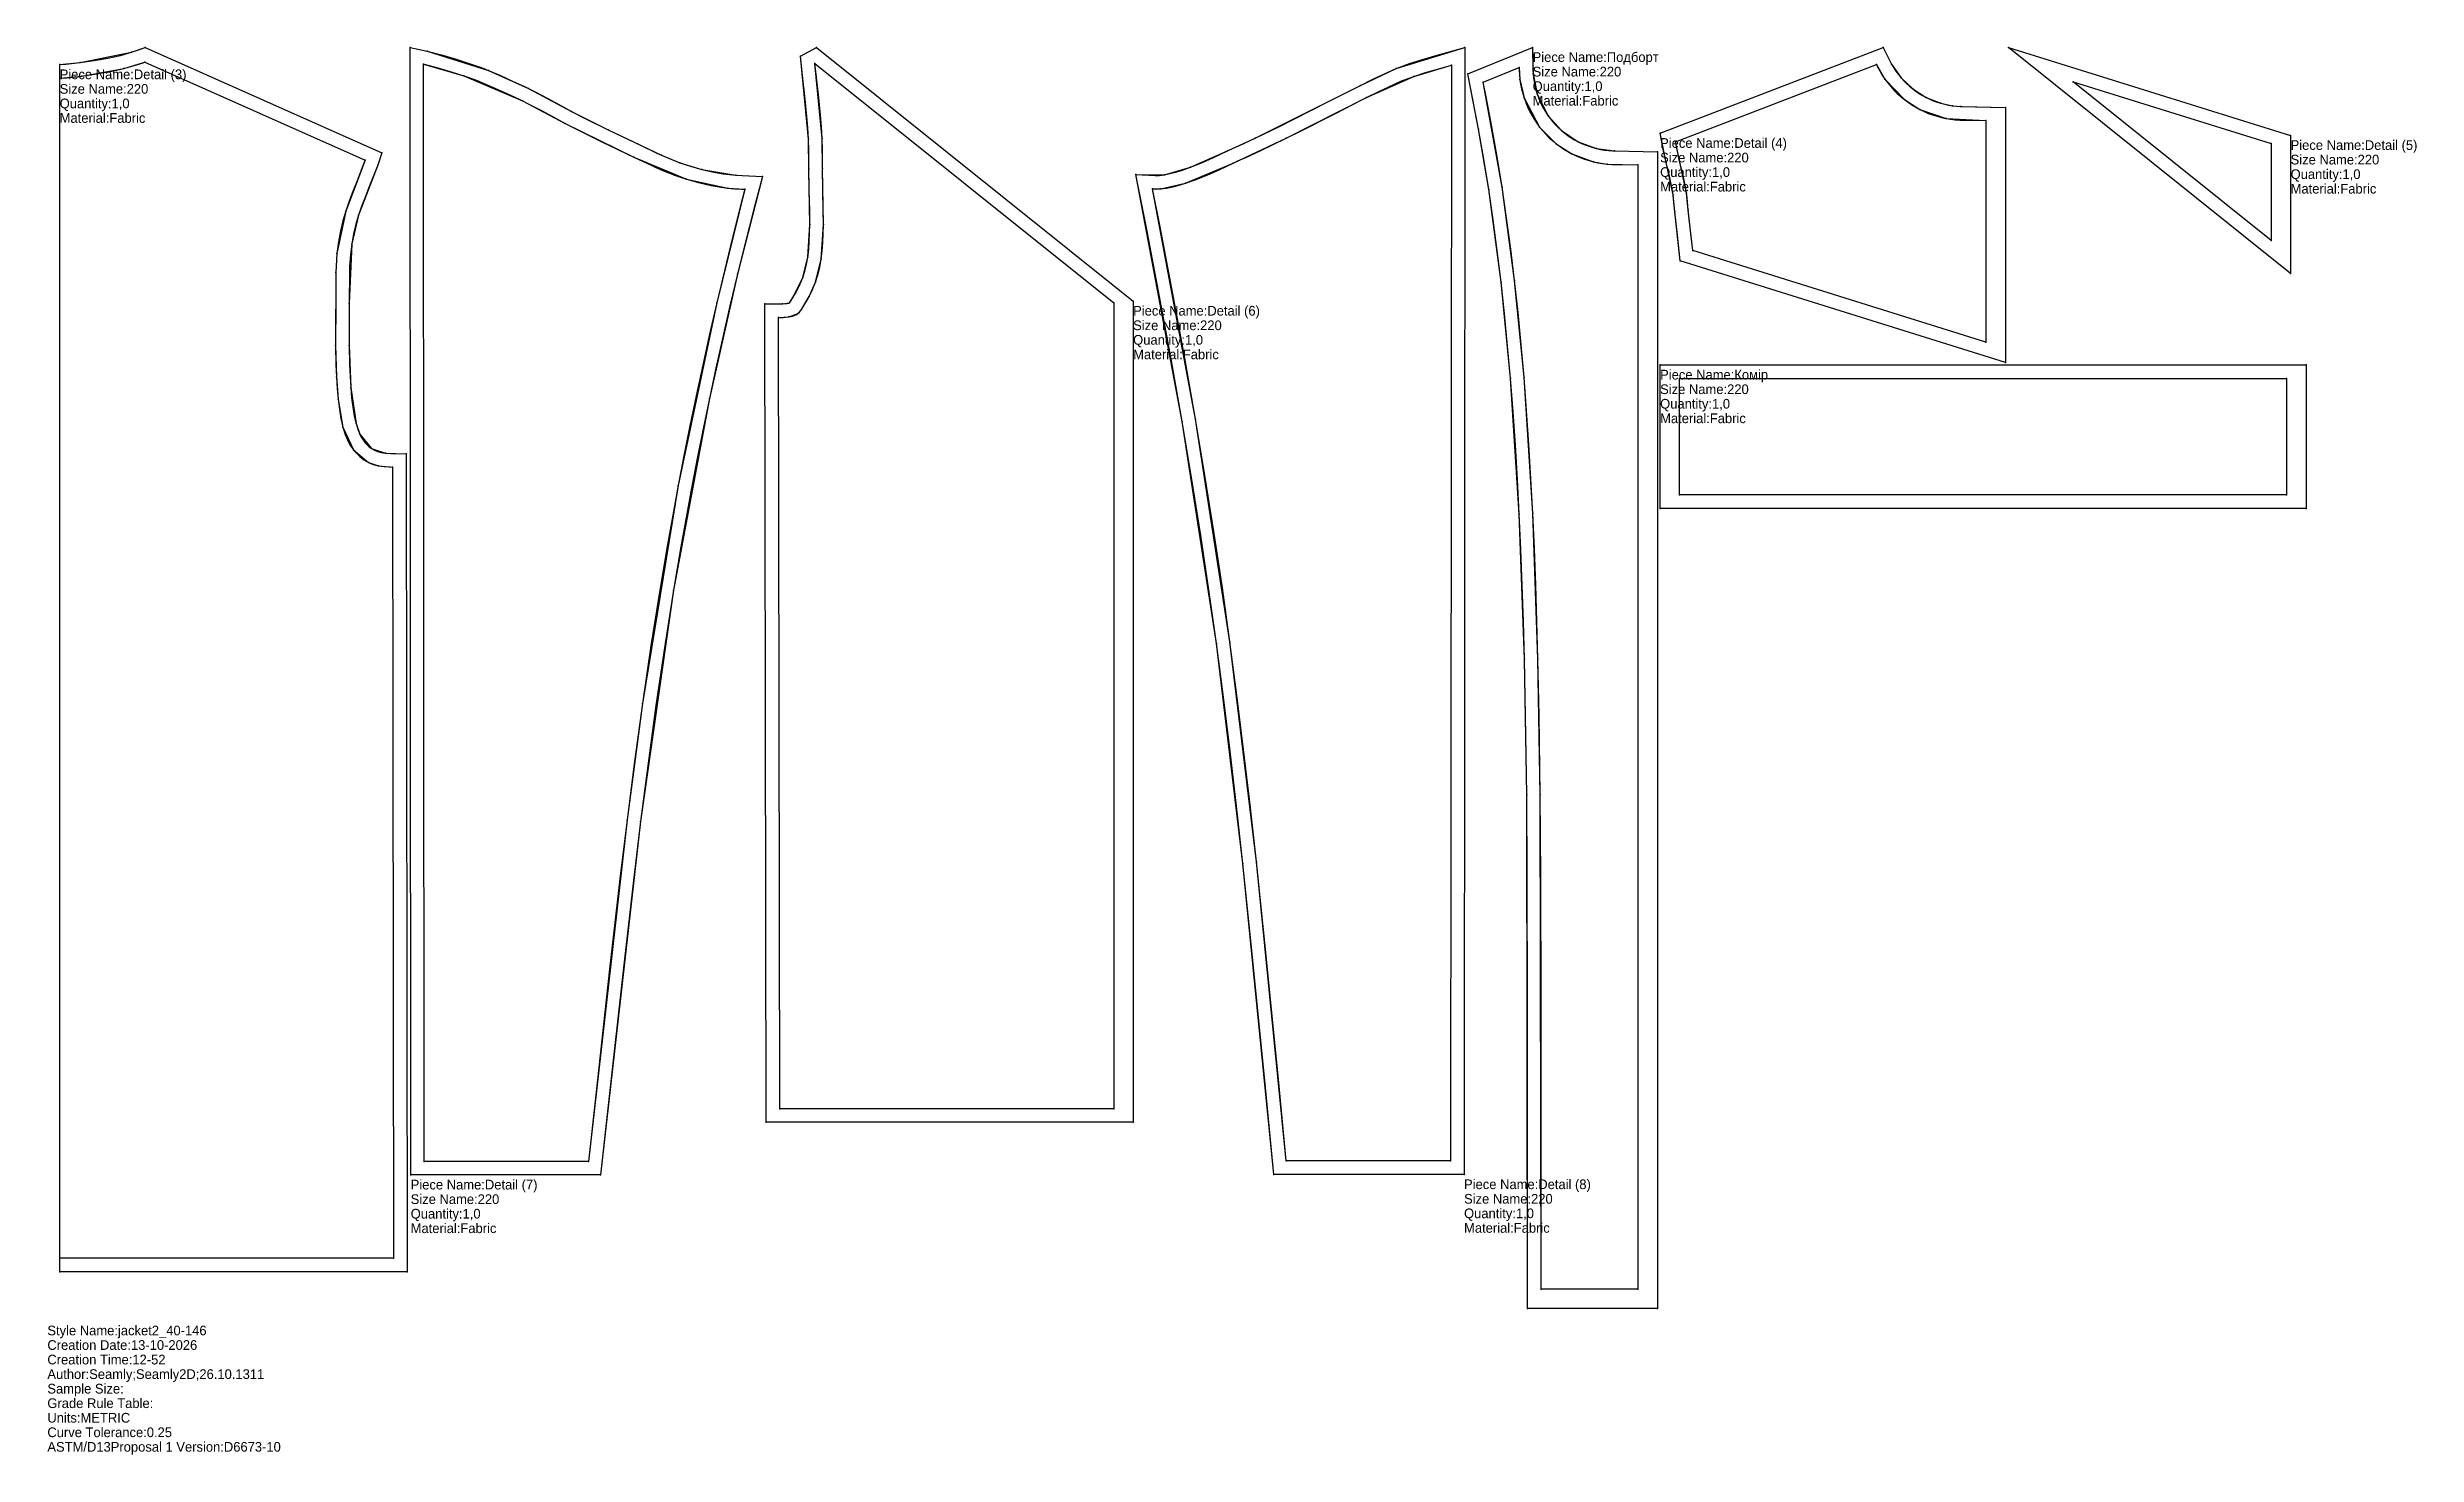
# Model space of a CAD drawing. Extents: x 0 to 1222, y -69 to 657.
import ezdxf

# ---------------------------------------------------------------- set-up
doc = ezdxf.new("R2010")
doc.units = 0
for name, color, linetype in [('1', 7, 'CONTINUOUS'), ('14', 7, 'CONTINUOUS'), ('2', 7, 'CONTINUOUS'), ('3', 7, 'CONTINUOUS'), ('84', 7, 'CONTINUOUS'), ('87', 7, 'CONTINUOUS')]:
    doc.layers.add(name, color=color, linetype=linetype)

# ---------------------------------------------------------------- blocks, each defined once
blk = doc.blocks.new('piece-1_s220_M')
at = {"layer": '1'}
blk.add_lwpolyline([(766.09, 656.7), (766.29, 643.14), (768.35, 632.83), (773.99, 621.61), (781.04, 613.81), (789.54, 608.08), (799.11, 604.53), (808.33, 603.35), (830.42, 602.91), (830.42, 6.37), (763.42, 6.37), (763.02, 271.22), (761.84, 341.22), (759.19, 415.97), (754.68, 485.88), (749.81, 535.63), (743.42, 583.48), (738.22, 614.51), (732.63, 643.1)], close=True, dxfattribs=at)
at = {"layer": '14'}
blk.add_lwpolyline([(759.17, 646.33), (759.55, 640.16), (761.7, 630.63), (769.72, 615.61), (778.31, 606.99), (786.34, 601.85), (797.47, 597.72), (804.55, 596.55), (820.42, 596.1), (820.42, 16.37), (770.42, 16.37), (770.02, 271.29), (768.84, 341.39), (766.18, 416.31), (761.66, 486.45), (756.76, 536.42), (750.34, 584.54), (740.65, 638.8)], close=True, dxfattribs=at)
at = {"layer": '2'}
for p in [(766.09, 656.7), (732.63, 643.1), (740.65, 638.8), (759.17, 646.33), (830.42, 602.91), (820.42, 596.1), (770.42, 16.37), (820.42, 16.37), (763.42, 6.37), (830.42, 6.37)]:
    blk.add_point(p, dxfattribs=at)
at = {"layer": '3'}
for p in [(759.55, 640.16), (766.29, 643.14), (761.7, 630.63), (768.35, 632.83), (738.22, 614.51), (769.72, 615.61), (773.99, 621.61), (781.04, 613.81), (778.31, 606.99), (786.34, 601.85), (789.54, 608.08), (799.11, 604.53), (808.33, 603.35), (797.47, 597.72), (804.55, 596.55), (743.42, 583.48), (750.34, 584.54), (749.81, 535.63), (756.76, 536.42), (754.68, 485.88), (761.66, 486.45), (759.19, 415.97), (766.18, 416.31), (761.84, 341.22), (768.84, 341.39), (763.02, 271.22), (770.02, 271.29)]:
    blk.add_point(p, dxfattribs=at)
at = {"layer": '84'}
blk.add_lwpolyline([(766.09, 656.7), (766.18, 645.29), (766.29, 643.14), (766.5, 641.03), (766.81, 638.94), (767.22, 636.87), (767.74, 634.83), (768.35, 632.83), (769.05, 630.85), (769.86, 628.91), (770.75, 627.01), (771.74, 625.16), (772.82, 623.36), (773.99, 621.61), (775.25, 619.91), (776.59, 618.27), (778.04, 616.67), (778.77, 615.93), (779.49, 615.22), (781.04, 613.81), (782.63, 612.5), (784.29, 611.26), (785.99, 610.12), (787.74, 609.05), (789.54, 608.08), (791.38, 607.19), (793.26, 606.39), (795.18, 605.68), (797.13, 605.05), (799.11, 604.53), (801.11, 604.1), (803.15, 603.76), (805.2, 603.52), (807.29, 603.38), (808.33, 603.35), (830.42, 602.91), (830.42, 6.37), (763.42, 6.37), (763.43, 67.43), (763.51, 162.72), (763.34, 229.02), (763.02, 271.22), (762.46, 311.81), (761.84, 341.22), (761.33, 360.41), (760.71, 379.25), (760.01, 397.77), (759.19, 415.97), (758.25, 433.87), (757.2, 451.48), (756.01, 468.81), (754.68, 485.88), (753.21, 502.69), (751.59, 519.27), (749.81, 535.63), (747.85, 551.77), (745.73, 567.72), (743.42, 583.48), (740.92, 599.07), (738.22, 614.51), (735.32, 629.81), (732.63, 643.1)], close=True, dxfattribs=at)
at = {"layer": '87'}
blk.add_lwpolyline([(759.17, 646.33), (759.18, 645.09), (759.31, 642.62), (759.55, 640.16), (759.91, 637.74), (760.39, 635.33), (760.99, 632.96), (761.7, 630.63), (762.52, 628.33), (763.46, 626.08), (764.5, 623.87), (765.65, 621.72), (766.9, 619.62), (768.26, 617.58), (769.72, 615.61), (771.28, 613.7), (772.94, 611.87), (773.82, 610.98), (774.68, 610.13), (776.46, 608.51), (778.31, 606.99), (780.23, 605.55), (782.21, 604.22), (784.25, 602.98), (786.34, 601.85), (788.48, 600.81), (790.67, 599.88), (792.9, 599.05), (795.17, 598.33), (797.47, 597.72), (799.8, 597.22), (802.16, 596.83), (804.55, 596.55), (806.96, 596.38), (808.16, 596.35), (820.42, 596.1), (820.42, 16.37), (770.42, 16.37), (770.43, 67.43), (770.51, 162.72), (770.34, 229.06), (770.02, 271.29), (769.46, 311.94), (768.84, 341.39), (768.32, 360.62), (767.71, 379.5), (767, 398.06), (766.18, 416.31), (765.24, 434.26), (764.18, 451.93), (762.99, 469.32), (761.66, 486.45), (760.18, 503.34), (758.55, 519.99), (756.76, 536.42), (754.8, 552.65), (752.66, 568.69), (750.34, 584.54), (747.82, 600.23), (745.11, 615.76), (742.19, 631.16), (740.65, 638.8)], close=True, dxfattribs=at)
at = {"layer": '1'}
for s, p in [('Piece Name:Подборт', (766.09, 649.2)), ('Size Name:220', (766.09, 641.7)), ('Quantity:1,0', (766.09, 634.2)), ('Material:Fabric', (766.09, 626.7))]:
    blk.add_text(s, height=5, dxfattribs=at).set_placement(p)
blk = doc.blocks.new('piece-2_s220_M')
at = {"layer": '1'}
blk.add_lwpolyline([(831.85, 492.92), (1164.99, 492.92), (1164.99, 418.92), (831.85, 418.92)], close=True, dxfattribs=at)
at = {"layer": '14'}
blk.add_lwpolyline([(841.85, 485.92), (1155, 485.92), (1155, 425.92), (841.85, 425.92)], close=True, dxfattribs=at)
at = {"layer": '2'}
for p in [(831.85, 492.92), (1164.99, 492.92), (841.85, 485.92), (1155, 485.92), (831.85, 418.92), (841.85, 425.92), (1155, 425.92), (1164.99, 418.92)]:
    blk.add_point(p, dxfattribs=at)
at = {"layer": '84'}
blk.add_lwpolyline([(831.85, 492.92), (1164.99, 492.92), (1164.99, 418.92), (831.85, 418.92)], close=True, dxfattribs=at)
at = {"layer": '87'}
blk.add_lwpolyline([(841.85, 485.92), (1155, 485.92), (1155, 425.92), (841.85, 425.92)], close=True, dxfattribs=at)
at = {"layer": '1'}
for s, p in [('Piece Name:Комір', (831.85, 485.42)), ('Size Name:220', (831.85, 477.92)), ('Quantity:1,0', (831.85, 470.42)), ('Material:Fabric', (831.85, 462.92))]:
    blk.add_text(s, height=5, dxfattribs=at).set_placement(p)
blk = doc.blocks.new('piece_Detail_s220_M')
at = {"layer": '1'}
blk.add_lwpolyline([(6.35, 647.8), (16.87, 648.86), (43.42, 654.16), (50.44, 656.7), (172.5, 602.33), (170.43, 595.98), (160.54, 570.13), (157.02, 555.34), (155.73, 524.6), (155.68, 502.97), (156.45, 481.32), (159.21, 462.76), (161.15, 457.24), (167.25, 449.77), (174.44, 447.5), (184.99, 447.04), (185.62, 25.26), (6.35, 25.26)], close=True, dxfattribs=at)
at = {"layer": '14'}
blk.add_lwpolyline([(6.35, 640.78), (17.75, 641.91), (39.37, 645.8), (50.24, 649.12), (163.89, 598.5), (153.87, 572.24), (149.35, 550.4), (148.87, 540.53), (148.68, 502.91), (149.11, 486.72), (149.96, 475.24), (152.46, 460.92), (157.83, 449.24), (165.65, 442.61), (170.8, 440.95), (178, 440.28), (178.61, 32.26), (6.35, 32.26)], close=True, dxfattribs=at)
at = {"layer": '2'}
for p in [(6.35, 647.8), (50.24, 649.12), (50.44, 656.7), (6.35, 640.78), (172.5, 602.33), (163.89, 598.5), (178, 440.28), (184.99, 447.04), (6.35, 32.26), (6.35, 25.26), (178.61, 32.26), (185.62, 25.26)]:
    blk.add_point(p, dxfattribs=at)
at = {"layer": '3'}
for p in [(16.87, 648.86), (43.42, 654.16), (17.75, 641.91), (39.37, 645.8), (170.43, 595.98), (153.87, 572.24), (160.54, 570.13), (149.35, 550.4), (157.02, 555.34), (148.87, 540.53), (155.73, 524.6), (148.68, 502.91), (155.68, 502.97), (149.11, 486.72), (156.45, 481.32), (149.96, 475.24), (152.46, 460.92), (159.21, 462.76), (161.15, 457.24), (157.83, 449.24), (165.65, 442.61), (167.25, 449.77), (170.8, 440.95), (174.44, 447.5)]:
    blk.add_point(p, dxfattribs=at)
at = {"layer": '84'}
blk.add_lwpolyline([(6.35, 647.8), (9.46, 648.05), (16.87, 648.86), (24.19, 649.9), (31.21, 651.16), (37.7, 652.59), (43.42, 654.16), (47.04, 655.38), (50.44, 656.7), (172.5, 602.33), (170.43, 595.98), (168.78, 591.62), (166.24, 585.31), (163.67, 578.92), (162.05, 574.6), (160.54, 570.13), (159.17, 565.47), (157.99, 560.56), (157.02, 555.34), (156.32, 549.74), (155.92, 543.67), (155.87, 540.44), (155.73, 524.6), (155.68, 502.97), (155.87, 493.18), (156.1, 487.06), (156.45, 481.32), (156.92, 475.99), (157.54, 471.1), (158.3, 466.67), (159.21, 462.76), (160.28, 459.37), (161.15, 457.24), (161.75, 456.03), (162.37, 454.94), (163.02, 453.97), (163.31, 453.6), (164.12, 452.6), (165.77, 450.93), (167.25, 449.77), (168.71, 448.93), (170.29, 448.3), (172.16, 447.83), (174.44, 447.5), (177.24, 447.31), (184.99, 447.04), (185.62, 25.26), (6.35, 25.26)], close=True, dxfattribs=at)
at = {"layer": '87'}
blk.add_lwpolyline([(6.35, 640.78), (10.12, 641.08), (17.75, 641.91), (25.3, 642.99), (32.58, 644.3), (39.37, 645.8), (45.47, 647.46), (49.42, 648.8), (50.24, 649.12), (163.89, 598.5), (163.82, 598.3), (162.26, 594.17), (159.74, 587.92), (157.15, 581.45), (155.46, 576.95), (153.87, 572.24), (152.41, 567.28), (151.14, 562.02), (150.1, 556.41), (149.35, 550.4), (148.93, 543.95), (148.87, 540.53), (148.73, 524.64), (148.68, 502.91), (148.87, 492.97), (149.11, 486.72), (149.47, 480.8), (149.96, 475.24), (150.61, 470.06), (151.44, 465.28), (152.46, 460.92), (153.69, 456.99), (154.77, 454.36), (155.56, 452.74), (156.42, 451.25), (157.34, 449.87), (157.83, 449.24), (158.91, 447.92), (161.09, 445.71), (163.32, 443.95), (165.65, 442.61), (168.13, 441.63), (170.8, 440.95), (173.7, 440.53), (176.89, 440.32), (178, 440.28), (178.61, 32.26), (6.35, 32.26)], close=True, dxfattribs=at)
at = {"layer": '1'}
for s, p in [('Size Name:220', (6.35, 632.8)), ('Piece Name:Detail (3)', (6.35, 640.3)), ('Quantity:1,0', (6.35, 625.3)), ('Material:Fabric', (6.35, 617.8))]:
    blk.add_text(s, height=5, dxfattribs=at).set_placement(p)
blk = doc.blocks.new('piece_Detail_s220-4_M')
at = {"layer": '1'}
blk.add_lwpolyline([(831.85, 612.39), (946.95, 656.7), (951.25, 647.98), (956.1, 641.08), (962.14, 635.31), (969.05, 630.89), (976.64, 627.87), (982.65, 626.57), (986.8, 626.19), (1009.93, 625.72), (1009.93, 494.28), (842.17, 546.57), (839.42, 571.98), (838.53, 580.63), (834.91, 597.29)], close=True, dxfattribs=at)
at = {"layer": '14'}
blk.add_lwpolyline([(839.83, 607.96), (943.45, 647.85), (947.77, 640.39), (957.82, 629.8), (965.85, 624.66), (979.31, 620.03), (999.93, 618.92), (999.93, 504.73), (848.65, 551.88), (846.38, 572.73), (845.47, 581.55)], close=True, dxfattribs=at)
at = {"layer": '2'}
for p in [(943.45, 647.85), (946.95, 656.7), (1009.93, 625.72), (831.85, 612.39), (999.93, 618.92), (839.83, 607.96), (848.65, 551.88), (842.17, 546.57), (999.93, 504.73), (1009.93, 494.28)]:
    blk.add_point(p, dxfattribs=at)
at = {"layer": '3'}
for p in [(951.25, 647.98), (947.77, 640.39), (956.1, 641.08), (957.82, 629.8), (962.14, 635.31), (965.85, 624.66), (969.05, 630.89), (976.64, 627.87), (982.65, 626.57), (986.8, 626.19), (979.31, 620.03), (834.91, 597.29), (838.53, 580.63), (845.47, 581.55), (839.42, 571.98), (846.38, 572.73)]:
    blk.add_point(p, dxfattribs=at)
at = {"layer": '84'}
blk.add_lwpolyline([(831.85, 612.39), (946.95, 656.7), (950.25, 649.85), (951.25, 647.98), (952.33, 646.17), (953.5, 644.42), (954.75, 642.72), (956.1, 641.08), (957.55, 639.48), (958.28, 638.74), (959, 638.03), (960.55, 636.62), (962.14, 635.31), (963.8, 634.08), (965.5, 632.93), (967.25, 631.87), (969.05, 630.89), (970.89, 630), (972.77, 629.2), (974.69, 628.49), (976.64, 627.87), (978.62, 627.34), (980.62, 626.91), (982.65, 626.57), (984.71, 626.33), (986.8, 626.19), (987.84, 626.16), (1009.93, 625.72), (1009.93, 494.28), (842.17, 546.57), (840.8, 559.79), (839.42, 571.98), (838.77, 578.4), (838.53, 580.63), (837.91, 584.52), (836.64, 590.23), (834.91, 597.29), (833.58, 603.41)], close=True, dxfattribs=at)
at = {"layer": '87'}
blk.add_lwpolyline([(839.83, 607.96), (943.45, 647.85), (944.01, 646.68), (945.16, 644.53), (946.41, 642.43), (947.77, 640.39), (949.23, 638.42), (950.79, 636.51), (952.45, 634.68), (953.33, 633.79), (954.19, 632.94), (955.97, 631.32), (957.82, 629.8), (959.74, 628.37), (961.72, 627.03), (963.76, 625.8), (965.85, 624.66), (967.99, 623.63), (970.18, 622.69), (972.41, 621.87), (974.68, 621.15), (976.98, 620.53), (979.31, 620.03), (981.67, 619.64), (984.06, 619.36), (986.46, 619.2), (987.67, 619.16), (999.93, 618.92), (999.93, 504.73), (848.65, 551.88), (847.76, 560.55), (846.38, 572.73), (845.73, 579.13), (845.47, 581.55), (844.79, 585.84), (843.45, 591.83), (841.73, 598.86), (840.43, 604.82)], close=True, dxfattribs=at)
at = {"layer": '1'}
for s, p in [('Size Name:220', (831.85, 597.39)), ('Piece Name:Detail (4)', (831.85, 604.89)), ('Quantity:1,0', (831.85, 589.89)), ('Material:Fabric', (831.85, 582.39))]:
    blk.add_text(s, height=5, dxfattribs=at).set_placement(p)
blk = doc.blocks.new('piece_Detail_s220-5_M')
at = {"layer": '1'}
blk.add_lwpolyline([(1157.06, 611.33), (1157.06, 540.14), (1011.5, 656.7)], close=True, dxfattribs=at)
at = {"layer": '14'}
blk.add_lwpolyline([(1147.06, 607.11), (1147.06, 557.11), (1044.83, 638.98)], close=True, dxfattribs=at)
at = {"layer": '2'}
for p in [(1011.5, 656.7), (1044.83, 638.98), (1157.06, 611.33), (1147.06, 607.11), (1147.06, 557.11), (1157.06, 540.14)]:
    blk.add_point(p, dxfattribs=at)
at = {"layer": '84'}
blk.add_lwpolyline([(1157.06, 611.33), (1157.06, 540.14), (1011.5, 656.7)], close=True, dxfattribs=at)
at = {"layer": '87'}
blk.add_lwpolyline([(1147.06, 607.11), (1147.06, 557.11), (1044.83, 638.98)], close=True, dxfattribs=at)
at = {"layer": '1'}
for s, p in [('Size Name:220', (1157.06, 596.33)), ('Piece Name:Detail (5)', (1157.06, 603.83)), ('Quantity:1,0', (1157.06, 588.83)), ('Material:Fabric', (1157.06, 581.33))]:
    blk.add_text(s, height=5, dxfattribs=at).set_placement(p)
blk = doc.blocks.new('piece_Detail_s220-6_M')
at = {"layer": '1'}
blk.add_lwpolyline([(560.03, 525.88), (560.03, 102.38), (370.78, 102.38), (370.15, 524.4), (379.23, 524.41), (382.83, 525.04), (384.57, 527.73), (389.64, 537.95), (392.2, 548.57), (393.27, 565.33), (392.83, 594.12), (392.65, 609.37), (388.49, 652.25), (396.67, 656.7)], close=True, dxfattribs=at)
at = {"layer": '14'}
blk.add_lwpolyline([(550.03, 524.92), (550.03, 109.38), (377.77, 109.38), (377.16, 517.4), (382.53, 517.68), (386.88, 519.3), (389, 521.53), (392.92, 528.16), (396.23, 535.6), (399.13, 547.53), (400.27, 565.29), (399.83, 594.18), (399.64, 609.67), (395.93, 648.32)], close=True, dxfattribs=at)
at = {"layer": '2'}
for p in [(388.49, 652.25), (395.93, 648.32), (396.67, 656.7), (560.03, 525.88), (370.15, 524.4), (377.16, 517.4), (550.03, 524.92), (370.78, 102.38), (377.77, 109.38), (550.03, 109.38), (560.03, 102.38)]:
    blk.add_point(p, dxfattribs=at)
at = {"layer": '3'}
for p in [(392.65, 609.37), (399.64, 609.67), (392.83, 594.12), (399.83, 594.18), (393.27, 565.33), (400.27, 565.29), (389.64, 537.95), (392.2, 548.57), (399.13, 547.53), (384.57, 527.73), (392.92, 528.16), (396.23, 535.6), (379.23, 524.41), (382.53, 517.68), (382.83, 525.04), (386.88, 519.3), (389, 521.53)]:
    blk.add_point(p, dxfattribs=at)
at = {"layer": '84'}
blk.add_lwpolyline([(560.03, 525.88), (560.03, 102.38), (370.78, 102.38), (370.15, 524.4), (377.73, 524.4), (379.23, 524.41), (381.46, 524.61), (382.37, 524.82), (382.62, 524.9), (382.83, 525.04), (383.26, 525.57), (384.57, 527.73), (385.82, 529.88), (386.75, 531.48), (388.34, 534.69), (389.64, 537.95), (390.7, 541.33), (391.55, 544.87), (392.2, 548.57), (392.68, 552.46), (393, 556.54), (393.19, 560.83), (393.27, 565.33), (393.23, 572.49), (393.02, 582.85), (392.83, 594.12), (392.83, 600.14), (392.83, 603.28), (392.65, 609.37), (392.3, 615.29), (391.81, 621.14), (390.9, 629.99), (389.52, 642.18), (388.49, 652.25), (396.67, 656.7)], close=True, dxfattribs=at)
at = {"layer": '87'}
blk.add_lwpolyline([(550.03, 524.92), (550.03, 109.38), (377.77, 109.38), (377.16, 517.4), (377.77, 517.4), (379.59, 517.42), (382.53, 517.68), (384.27, 518.07), (385.25, 518.41), (386.12, 518.81), (386.88, 519.3), (387.87, 520.14), (389, 521.53), (390.59, 524.15), (391.87, 526.36), (392.92, 528.16), (394.73, 531.84), (396.23, 535.6), (397.45, 539.46), (398.4, 543.44), (399.13, 547.53), (399.65, 551.75), (399.99, 556.11), (400.19, 560.62), (400.27, 565.29), (400.23, 572.58), (400.02, 582.98), (399.83, 594.18), (399.83, 600.15), (399.83, 603.39), (399.64, 609.67), (399.28, 615.79), (398.78, 621.79), (397.86, 630.74), (396.48, 642.92), (395.93, 648.32)], close=True, dxfattribs=at)
at = {"layer": '1'}
for s, p in [('Size Name:220', (560.03, 510.88)), ('Piece Name:Detail (6)', (560.03, 518.38)), ('Quantity:1,0', (560.03, 503.38)), ('Material:Fabric', (560.03, 495.88))]:
    blk.add_text(s, height=5, dxfattribs=at).set_placement(p)
blk = doc.blocks.new('piece_Detail_s220-7_M')
at = {"layer": '1'}
blk.add_lwpolyline([(187.4, 75.23), (187.06, 656.7), (195.94, 654.79), (227.52, 644.76), (248.22, 635.42), (270.36, 623.68), (289.34, 614.13), (316.72, 601.09), (326.25, 597.24), (337.6, 593.78), (355.08, 590.8), (368.8, 590.19), (356, 539.75), (341.47, 475.63), (322.94, 376.74), (305.99, 257.47), (285.34, 75.23)], close=True, dxfattribs=at)
at = {"layer": '14'}
blk.add_lwpolyline([(194.39, 82.23), (194.07, 648.03), (214.77, 642), (245.1, 629.15), (267.11, 617.47), (302.52, 600.09), (329.69, 588.73), (350.99, 584.18), (359.83, 583.52), (345.29, 524.99), (325.36, 430.7), (306.96, 318.26), (299.04, 258.33), (279.07, 82.23)], close=True, dxfattribs=at)
at = {"layer": '2'}
for p in [(187.06, 656.7), (194.07, 648.03), (368.8, 590.19), (359.83, 583.52), (187.4, 75.23), (194.39, 82.23), (279.07, 82.23), (285.34, 75.23)]:
    blk.add_point(p, dxfattribs=at)
at = {"layer": '3'}
for p in [(195.94, 654.79), (214.77, 642), (227.52, 644.76), (245.1, 629.15), (248.22, 635.42), (270.36, 623.68), (267.11, 617.47), (289.34, 614.13), (302.52, 600.09), (316.72, 601.09), (326.25, 597.24), (329.69, 588.73), (337.6, 593.78), (355.08, 590.8), (350.99, 584.18), (356, 539.75), (345.29, 524.99), (341.47, 475.63), (325.36, 430.7), (322.94, 376.74), (306.96, 318.26), (299.04, 258.33), (305.99, 257.47)]:
    blk.add_point(p, dxfattribs=at)
at = {"layer": '84'}
blk.add_lwpolyline([(187.4, 75.23), (187.06, 656.7), (195.94, 654.79), (203.27, 652.83), (210.39, 650.74), (216.98, 648.64), (222.68, 646.66), (225.06, 645.75), (227.52, 644.76), (233.69, 642.12), (240.3, 639.16), (246.1, 636.46), (248.22, 635.42), (251.59, 633.71), (257.83, 630.43), (266.04, 625.97), (270.36, 623.68), (277.07, 620.22), (289.34, 614.13), (305.53, 606.41), (314.72, 602.04), (316.72, 601.09), (321.23, 599.15), (326.25, 597.24), (331.74, 595.42), (337.6, 593.78), (343.79, 592.39), (348.58, 591.57), (351.81, 591.13), (355.08, 590.8), (358.4, 590.57), (368.8, 590.19), (364.37, 573.2), (360.09, 556.34), (356, 539.75), (352.1, 523.4), (348.39, 507.27), (344.84, 491.36), (341.47, 475.63), (338.24, 460.07), (335.17, 444.67), (332.23, 429.4), (329.43, 414.25), (326.76, 399.19), (322.94, 376.74), (318.24, 346.98), (313.89, 317.29), (309.82, 287.49), (305.99, 257.47), (302.31, 227.05), (296.96, 180.48), (289.8, 115.59), (285.34, 75.23)], close=True, dxfattribs=at)
at = {"layer": '87'}
blk.add_lwpolyline([(194.39, 82.23), (194.07, 648.03), (194.3, 647.98), (201.38, 646.09), (208.34, 644.05), (214.77, 642), (220.28, 640.09), (222.5, 639.24), (224.83, 638.3), (230.88, 635.71), (237.39, 632.79), (243.09, 630.14), (245.1, 629.15), (248.37, 627.49), (254.52, 624.25), (262.73, 619.8), (267.11, 617.47), (273.91, 613.97), (286.27, 607.84), (302.52, 600.09), (311.72, 595.71), (313.84, 594.71), (318.6, 592.66), (323.91, 590.64), (329.69, 588.73), (335.89, 586.99), (342.43, 585.52), (347.52, 584.64), (350.99, 584.18), (354.49, 583.82), (358.04, 583.58), (359.83, 583.52), (357.59, 574.95), (353.3, 558.04), (349.2, 541.4), (345.29, 524.99), (341.56, 508.82), (338.01, 492.85), (334.62, 477.08), (331.38, 461.47), (328.3, 446.02), (325.36, 430.7), (322.55, 415.5), (319.86, 400.39), (316.04, 377.88), (311.32, 348.04), (306.96, 318.26), (302.88, 288.41), (299.04, 258.33), (295.36, 227.88), (290, 181.26), (282.84, 116.35), (279.07, 82.23)], close=True, dxfattribs=at)
at = {"layer": '1'}
for s, p in [('Size Name:220', (187.4, 60.23)), ('Piece Name:Detail (7)', (187.4, 67.73)), ('Quantity:1,0', (187.4, 52.73)), ('Material:Fabric', (187.4, 45.23))]:
    blk.add_text(s, height=5, dxfattribs=at).set_placement(p)
blk = doc.blocks.new('piece_Detail_s220-8_M')
at = {"layer": '1'}
blk.add_lwpolyline([(730.72, 75.41), (632.69, 75.41), (616.63, 235.88), (603.03, 349.27), (585.3, 463.71), (561.45, 591.19), (576.19, 591.04), (589.61, 594.92), (608.66, 603.39), (622.97, 609.87), (677.26, 637.12), (695.67, 645.8), (731.17, 656.7)], close=True, dxfattribs=at)
at = {"layer": '14'}
blk.add_lwpolyline([(723.72, 82.41), (639.04, 82.41), (623.59, 236.62), (609.97, 350.22), (592.2, 464.9), (570.05, 583.7), (574.27, 583.74), (587.09, 586.62), (611.61, 597.04), (638.97, 609.86), (680.4, 630.87), (704.78, 641.74), (724.17, 647.5)], close=True, dxfattribs=at)
at = {"layer": '2'}
for p in [(731.17, 656.7), (724.17, 647.5), (561.45, 591.19), (570.05, 583.7), (632.69, 75.41), (639.04, 82.41), (723.72, 82.41), (730.72, 75.41)]:
    blk.add_point(p, dxfattribs=at)
at = {"layer": '3'}
for p in [(677.26, 637.12), (695.67, 645.8), (704.78, 641.74), (680.4, 630.87), (608.66, 603.39), (622.97, 609.87), (638.97, 609.86), (576.19, 591.04), (587.09, 586.62), (589.61, 594.92), (611.61, 597.04), (574.27, 583.74), (592.2, 464.9), (585.3, 463.71), (603.03, 349.27), (609.97, 350.22), (616.63, 235.88), (623.59, 236.62)]:
    blk.add_point(p, dxfattribs=at)
at = {"layer": '84'}
blk.add_lwpolyline([(730.72, 75.41), (632.69, 75.41), (628.32, 120.33), (621.49, 189.3), (616.63, 235.88), (613.4, 265.34), (610.09, 293.84), (606.66, 321.69), (603.03, 349.27), (599.14, 376.91), (594.93, 404.97), (590.34, 433.78), (585.3, 463.71), (579.75, 495.1), (573.62, 528.3), (566.85, 563.65), (561.45, 591.19), (571.46, 590.63), (573.69, 590.72), (576.19, 591.04), (578.94, 591.59), (581.88, 592.35), (584.91, 593.28), (589.61, 594.92), (595.77, 597.42), (601.46, 599.97), (608.66, 603.39), (611.57, 604.71), (614.97, 606.17), (622.97, 609.87), (635.87, 616.13), (642.88, 619.66), (661.23, 628.93), (674.17, 635.54), (677.26, 637.12), (683.32, 640.11), (691.53, 643.95), (695.67, 645.8), (697.53, 646.58), (702.53, 648.37), (708.75, 650.36), (715.72, 652.43), (731.17, 656.7)], close=True, dxfattribs=at)
at = {"layer": '87'}
blk.add_lwpolyline([(723.72, 82.41), (639.04, 82.41), (635.29, 121.01), (628.45, 190.01), (623.59, 236.62), (620.35, 266.13), (617.04, 294.67), (613.6, 322.58), (609.97, 350.22), (606.07, 377.92), (601.85, 406.04), (597.25, 434.92), (592.2, 464.9), (586.64, 496.35), (580.5, 529.59), (573.73, 564.98), (570.05, 583.7), (571.4, 583.63), (574.27, 583.74), (577.32, 584.13), (580.5, 584.77), (583.77, 585.61), (587.09, 586.62), (592.08, 588.38), (598.51, 590.98), (604.39, 593.61), (611.61, 597.04), (614.39, 598.31), (617.82, 599.78), (625.96, 603.54), (638.97, 609.86), (646.03, 613.41), (664.4, 622.69), (677.36, 629.31), (680.4, 630.87), (686.35, 633.8), (694.44, 637.59), (698.45, 639.38), (700.06, 640.05), (704.78, 641.74), (710.82, 643.67), (717.64, 645.69), (724.17, 647.5)], close=True, dxfattribs=at)
at = {"layer": '1'}
for s, p in [('Size Name:220', (730.72, 60.41)), ('Piece Name:Detail (8)', (730.72, 67.91)), ('Quantity:1,0', (730.72, 52.91)), ('Material:Fabric', (730.72, 45.41))]:
    blk.add_text(s, height=5, dxfattribs=at).set_placement(p)

msp = doc.modelspace()

# ---------------------------------------------------------------- block references
at = {"layer": '1'}
for name in ['piece_Detail_s220_M', 'piece_Detail_s220-7_M', 'piece_Detail_s220-6_M', 'piece_Detail_s220-8_M', 'piece-1_s220_M', 'piece_Detail_s220-4_M', 'piece_Detail_s220-5_M', 'piece-2_s220_M']:
    msp.add_blockref(name, (0, 0), dxfattribs=at)

# ---------------------------------------------------------------- texts
for s, p in [('Style Name:jacket2_40-146', (0, -7.5)), ('Creation Date:13-10-2026', (0, -15)), ('Creation Time:12-52', (0, -22.5)), ('Author:Seamly;Seamly2D;26.10.1311', (0, -30)), ('Sample Size:', (0, -37.5)), ('Grade Rule Table:', (0, -45)), ('Units:METRIC', (0, -52.5)), ('Curve Tolerance:0.25', (0, -60)), ('ASTM/D13Proposal 1 Version:D6673-10', (0, -67.5))]:
    msp.add_text(s, height=5, dxfattribs=at).set_placement(p)

doc.saveas('drawing.dxf')
